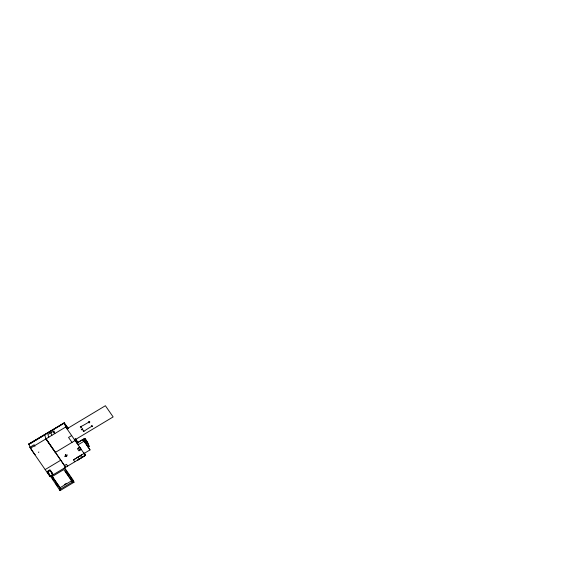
<?xml version="1.0" encoding="UTF-8"?>
<svg xmlns="http://www.w3.org/2000/svg" width="577" height="577" viewBox="0 0 577 577"><rect width="100%" height="100%" fill="white"/><g stroke="black" fill="none" stroke-linecap="round" stroke-linejoin="round"><path stroke-width="0.87" d="M65.352 456.126L64.92 456.27L65.468 455.866M66.831 455.246L67.098 455.058M66.665 455.051L67.192 455.08M64.92 456.27L65.251 456.234M91.512 426.461L91.527 426.41A1.031 0.505 -0.1 0 0 92.161 426.417L92.205 426.41M65.612 455.152L65.497 454.719L65.756 455.065M65.504 455.195L65.396 454.827M66.759 456.551L66.535 456.126L66.615 456.638M66.485 456.126L66.268 456.104M65.511 455.816L66.377 455.953L66.398 455.26M91.224 426.663L89.817 427.485A40.505 34.793 -20.1 0 0 88.981 427.983L87.206 429.093A51.793 44.487 -20.1 0 0 86.233 429.728L85.194 430.471A6.058 5.207 -20.1 0 0 85.007 430.637L84.956 430.68A3.924 3.368 -20.1 0 1 84.732 430.81L84.696 430.831M88.288 422.422L86.896 423.273A40.505 34.793 -20.1 0 1 86.067 423.778L84.249 424.823A51.793 44.487 -20.1 0 1 83.225 425.386L82.071 425.963A6.058 5.207 -20.1 0 1 81.833 426.057L81.797 426.071A3.924 3.368 -20.1 0 0 81.545 426.215L81.516 426.237M28.85 443.944L29.211 444.665L28.85 443.944L64.206 422.898L28.944 444.312L30.379 448.228L50.033 476.624L85.41 455.462L84.776 453.717M35.291 454.546L34.908 454.77L30.018 447.233L34.158 444.752L34.937 446.331M30.379 448.228L65.728 427.016L85.41 455.462M66.961 428.805L105.389 405.725L113.135 416.919L74.7 439.984M38.594 452.563L38.825 451.957M81.27 429.454L82.569 428.668M71.642 435.57L68.54 437.438L71.988 442.415M81.552 429.858L82.85 429.079M88.108 447.132L89.139 446.511L87.834 442.948A4.465 0.498 59 0 0 84.675 438.39L76.907 443.086L82.807 439.544L83.788 440.842M82.569 440.511L85.1 438.996A3.469 0.389 59 0 1 87.379 442.292L89.139 446.511M85.086 442.393L82.879 439.732M78.046 444.824L84.026 441.239L83.737 440.453M84.675 438.39L85.98 441.953L84.949 442.566L83.643 439.003L84.574 441.001M85.367 443.179L86.399 442.559L85.1 438.996M88.685 445.855L87.654 446.475L86.348 442.912L87.379 442.292M65.641 455.693L66.478 455.383M79.749 447.276L77.412 448.675L78.926 450.861L81.256 449.461L79.676 447.081M45.157 469.577L60.765 460.208M47.913 470.955L49.759 469.844L52.716 474.474L50.257 475.946L47.574 472.065L50.026 470.587M76.741 457.734L81.732 454.741M74.815 461.751L73.503 459.855L90.019 449.894L87.819 446.346M64.451 465.56L66.456 464.348L67.639 466.057M53.106 474.532L50.156 476.299L47.184 472L50.134 470.233L53.106 474.532L50.358 470.205M64.285 484.651L66.514 483.317M72.385 482.019L63.78 469.584L51.887 476.725L60.491 489.152L72.385 482.019L71.873 480.627L59.986 487.767L51.887 476.068M49.824 475.26L60.058 490.623L74 482.257L73.329 480.432L64.523 467.702M47.776 433.01L51.086 431.033M28.937 444.146L64.292 423.1L68.014 428.17M28.9 444.232L44.617 434.907L44.927 435.339M89.579 421.693L89.615 421.679A1.031 0.505 -0.1 0 1 88.952 421.744L88.93 421.737M64.206 422.898L68.425 428.718M85.98 441.953L86.399 442.559M86.348 442.912L86.802 443.569M85.54 443.049L87.365 445.689M84.026 441.239L90.019 449.894M67.66 428.523L65.706 425.703L67.574 428.913M74.96 439.068L77.513 442.754M75.017 439.883L77.57 443.576M84.026 452.88L84.956 454.222M80.528 455.642L81.869 457.583M78.025 457.135L79.374 459.083M64.213 468.113L74 482.257M65.8 471.856L68.836 476.241M69.853 477.706L71.368 479.898M50.206 470.493L52.716 474.474M52.233 476.357L59.82 487.327L60.491 489.152M47.747 471.964L49.543 474.554M52.536 478.896L53.517 480.309M55.962 483.851L57.433 485.971M47.408 471.979L49.882 475.556M46.045 438.83L65.627 467.262L46.045 438.83L44.617 434.907M75.407 438.47L78.328 442.898M79.907 450.038L78.393 447.846M74.693 439.465L75.089 440.554L55.262 452.469L45.893 438.938M64.292 423.1L65.735 427.03M75.962 458.383L73.503 459.855M54.837 433.572L53.877 430.954L47.869 434.56L48.829 437.178M50.87 432.757L51.829 435.375M59.395 488.798L60.058 490.623M49.99 475.203L50.257 475.946M49.175 474.272L50.033 476.624M77.671 442.595A4.465 0.498 59 0 1 77.996 442.905M30.018 447.233A3.375 0.375 59 0 1 30.884 448.473M92.349 426.389A1.067 0.527 -0.1 0 1 91.339 426.475M92.349 425.357A1.067 0.527 -0.1 0 1 91.339 425.444M91.959 426.331A0.93 0.454 -0.1 0 1 91.729 426.353M89.767 421.65A1.067 0.527 -0.1 0 1 88.75 421.744M89.767 422.681A1.067 0.527 -0.1 0 1 88.757 422.775M89.37 421.765A0.93 0.454 -0.1 0 1 89.146 421.787M84.285 431.048A1.067 0.534 -34.7 0 1 83.405 431.574M83.701 430.204A1.067 0.534 -34.7 0 1 82.821 430.731M83.896 431.17A0.93 0.469 -34.7 0 1 83.694 431.293M81.133 426.497A1.067 0.534 -34.7 0 1 80.261 427.023M81.718 427.333A1.067 0.534 -34.7 0 1 80.838 427.867M80.845 426.764A0.93 0.469 -34.7 0 1 80.643 426.879M85.309 455.318L77.816 460.013L85.309 455.318M53.971 432.123L54.022 432.873L53.971 432.123"/></g></svg>
